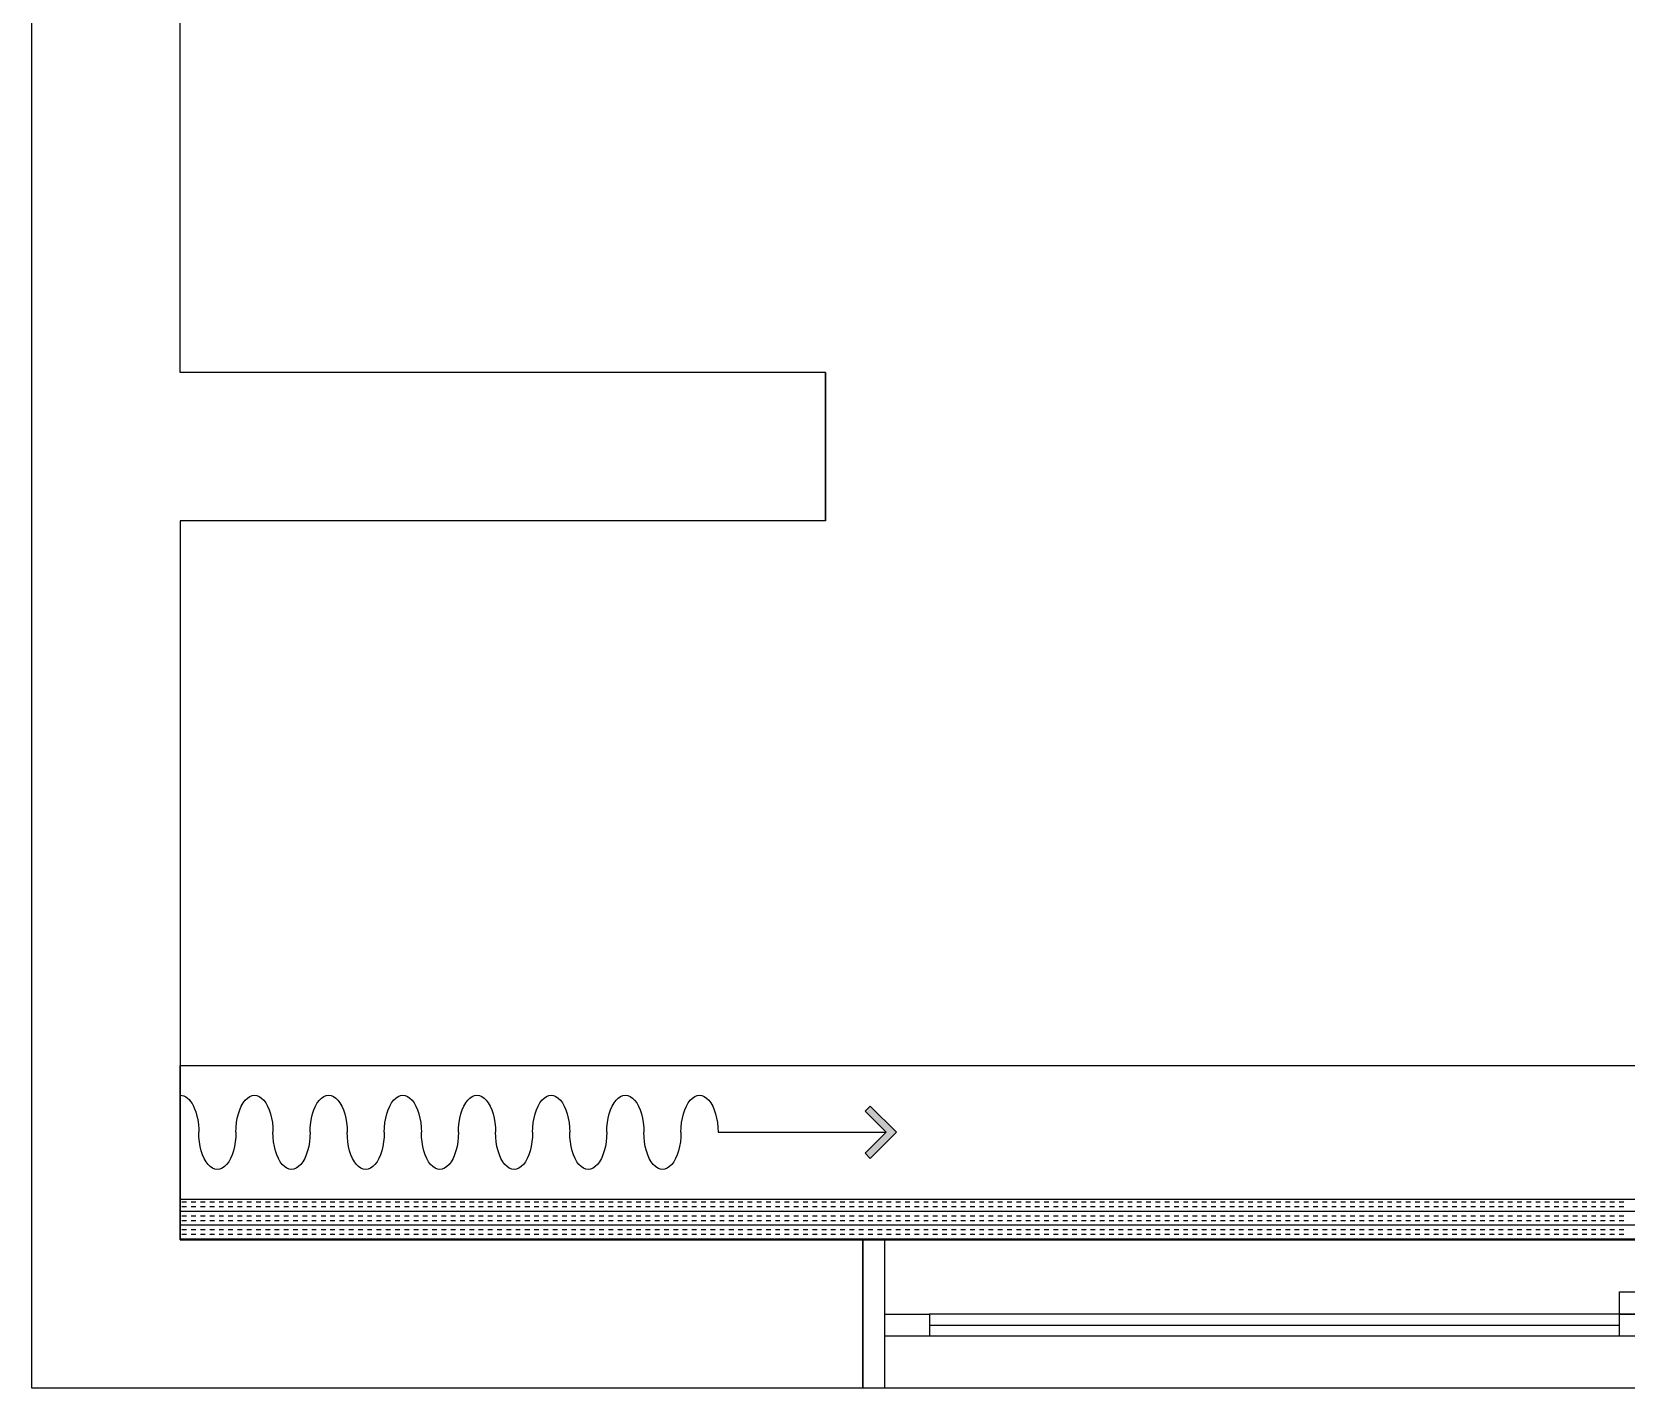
# Model space of a CAD drawing. Header units: inches. Extents: x 88414 to 587042, y -693500 to 27778.
# Drawn here: x 138598 to 140747, y -801 to 1028 of the extents above; entities that cross this region are included whole.
import ezdxf

# ---------------------------------------------------------------- set-up
doc = ezdxf.new("R2010")
doc.units = ezdxf.units.IN
doc.header["$LTSCALE"] = 50
doc.header["$MEASUREMENT"] = 0
for name, color, linetype in [('01. F-소품', 3, 'Continuous'), ('06-LIGHT', 4, 'Continuous'), ('3.기호.계단선', 30, 'Continuous'), ('도면층2', 2, 'Continuous'), ('도면층4', 4, 'Continuous'), ('도면층5', 5, 'Continuous')]:
    doc.layers.add(name, color=color, linetype=linetype)

# ---------------------------------------------------------------- blocks, each defined once
blk = doc.blocks.new('FFFL2')
at = {"layer": '3.기호.계단선', "color": 8}
for p, q in [((138797.8, -546.3), (141817.8, -546.3)), ((138797.8, -601.3), (138797.8, -546.3)), ((141817.8, -601.3), (138797.8, -601.3))]:
    blk.add_line(p, q, dxfattribs=at)
at = {"layer": '3.기호.계단선', "color": 8, "linetype": 'Continuous'}
for p, q in [((138800, -550), (138806.2, -550)), ((138800, -556.2), (138806.2, -556.2)), ((138812.5, -550), (138818.8, -550)), ((138812.5, -556.2), (138818.8, -556.2)), ((138825, -550), (138831.2, -550)), ((138825, -556.2), (138831.2, -556.2)), ((138837.5, -550), (138843.8, -550)), ((138837.5, -556.2), (138843.8, -556.2)), ((138850, -550), (138856.2, -550)), ((138850, -556.2), (138856.2, -556.2)), ((138862.5, -550), (138868.8, -550)), ((138862.5, -556.2), (138868.8, -556.2)), ((138875, -550), (138881.2, -550)), ((138875, -556.2), (138881.2, -556.2)), ((138887.5, -550), (138893.8, -550)), ((138887.5, -556.2), (138893.8, -556.2)), ((138900, -550), (138906.2, -550)), ((138900, -556.2), (138906.2, -556.2)), ((138912.5, -550), (138918.8, -550)), ((138912.5, -556.2), (138918.8, -556.2)), ((138925, -550), (138931.2, -550)), ((138925, -556.2), (138931.2, -556.2)), ((138937.5, -550), (138943.8, -550)), ((138937.5, -556.2), (138943.8, -556.2)), ((138950, -550), (138956.2, -550)), ((138950, -556.2), (138956.2, -556.2)), ((138962.5, -550), (138968.8, -550)), ((138962.5, -556.2), (138968.8, -556.2)), ((138975, -550), (138981.2, -550)), ((138975, -556.2), (138981.2, -556.2)), ((138987.5, -550), (138993.8, -550)), ((138987.5, -556.2), (138993.8, -556.2)), ((139000, -550), (139006.2, -550)), ((139000, -556.2), (139006.2, -556.2)), ((139012.5, -550), (139018.8, -550)), ((139012.5, -556.2), (139018.8, -556.2)), ((139025, -550), (139031.2, -550)), ((139025, -556.2), (139031.2, -556.2)), ((139037.5, -550), (139043.8, -550)), ((139037.5, -556.2), (139043.8, -556.2)), ((139050, -550), (139056.2, -550)), ((139050, -556.2), (139056.2, -556.2)), ((139062.5, -550), (139068.8, -550)), ((139062.5, -556.2), (139068.8, -556.2)), ((139075, -550), (139081.2, -550)), ((139075, -556.2), (139081.2, -556.2)), ((139087.5, -550), (139093.8, -550)), ((139087.5, -556.2), (139093.8, -556.2)), ((139100, -550), (139106.2, -550)), ((139100, -556.2), (139106.2, -556.2)), ((139112.5, -550), (139118.8, -550)), ((139112.5, -556.2), (139118.8, -556.2)), ((139125, -550), (139131.2, -550)), ((139125, -556.2), (139131.2, -556.2)), ((139137.5, -550), (139143.8, -550)), ((139137.5, -556.2), (139143.8, -556.2)), ((139150, -550), (139156.2, -550)), ((139150, -556.2), (139156.2, -556.2)), ((139162.5, -550), (139168.8, -550)), ((139162.5, -556.2), (139168.8, -556.2)), ((139175, -550), (139181.2, -550)), ((139175, -556.2), (139181.2, -556.2)), ((139187.5, -550), (139193.8, -550)), ((139187.5, -556.2), (139193.8, -556.2)), ((139200, -550), (139206.2, -550)), ((139200, -556.2), (139206.2, -556.2)), ((139212.5, -550), (139218.8, -550)), ((139212.5, -556.2), (139218.8, -556.2)), ((139225, -550), (139231.2, -550)), ((139225, -556.2), (139231.2, -556.2)), ((139237.5, -550), (139243.8, -550)), ((139237.5, -556.2), (139243.8, -556.2)), ((139250, -550), (139256.2, -550)), ((139250, -556.2), (139256.2, -556.2)), ((139262.5, -550), (139268.8, -550)), ((139262.5, -556.2), (139268.8, -556.2)), ((139275, -550), (139281.2, -550)), ((139275, -556.2), (139281.2, -556.2)), ((139287.5, -550), (139293.8, -550)), ((139287.5, -556.2), (139293.8, -556.2)), ((139300, -550), (139306.2, -550)), ((139300, -556.2), (139306.2, -556.2)), ((139312.5, -550), (139318.8, -550)), ((139312.5, -556.2), (139318.8, -556.2)), ((139325, -550), (139331.2, -550)), ((139325, -556.2), (139331.2, -556.2)), ((139337.5, -550), (139343.8, -550)), ((139337.5, -556.2), (139343.8, -556.2)), ((139350, -550), (139356.2, -550)), ((139350, -556.2), (139356.2, -556.2)), ((139362.5, -550), (139368.8, -550)), ((139362.5, -556.2), (139368.8, -556.2)), ((139375, -550), (139381.2, -550)), ((139375, -556.2), (139381.2, -556.2)), ((139387.5, -550), (139393.8, -550)), ((139387.5, -556.2), (139393.8, -556.2)), ((139400, -550), (139406.2, -550)), ((139400, -556.2), (139406.2, -556.2)), ((139412.5, -550), (139418.8, -550)), ((139412.5, -556.2), (139418.8, -556.2)), ((139425, -550), (139431.2, -550)), ((139425, -556.2), (139431.2, -556.2)), ((139437.5, -550), (139443.8, -550)), ((139437.5, -556.2), (139443.8, -556.2)), ((139450, -550), (139456.2, -550)), ((139450, -556.2), (139456.2, -556.2)), ((139462.5, -550), (139468.8, -550)), ((139462.5, -556.2), (139468.8, -556.2)), ((139475, -550), (139481.2, -550)), ((139475, -556.2), (139481.2, -556.2)), ((139487.5, -550), (139493.8, -550)), ((139487.5, -556.2), (139493.8, -556.2)), ((139500, -550), (139506.2, -550)), ((139500, -556.2), (139506.2, -556.2)), ((139512.5, -550), (139518.8, -550)), ((139512.5, -556.2), (139518.8, -556.2)), ((139525, -550), (139531.2, -550)), ((139525, -556.2), (139531.2, -556.2)), ((139537.5, -550), (139543.8, -550)), ((139537.5, -556.2), (139543.8, -556.2)), ((139550, -550), (139556.2, -550)), ((139550, -556.2), (139556.2, -556.2)), ((139562.5, -550), (139568.8, -550)), ((139562.5, -556.2), (139568.8, -556.2)), ((139575, -550), (139581.2, -550)), ((139575, -556.2), (139581.2, -556.2)), ((139587.5, -550), (139593.8, -550)), ((139587.5, -556.2), (139593.8, -556.2)), ((139600, -550), (139606.2, -550)), ((139600, -556.2), (139606.2, -556.2)), ((139612.5, -550), (139618.8, -550)), ((139612.5, -556.2), (139618.8, -556.2)), ((139625, -550), (139631.2, -550)), ((139625, -556.2), (139631.2, -556.2)), ((139637.5, -550), (139643.8, -550)), ((139637.5, -556.2), (139643.8, -556.2)), ((139650, -550), (139656.2, -550)), ((139650, -556.2), (139656.2, -556.2)), ((139662.5, -550), (139668.8, -550)), ((139662.5, -556.2), (139668.8, -556.2)), ((139675, -550), (139681.2, -550)), ((139675, -556.2), (139681.2, -556.2)), ((139687.5, -550), (139693.8, -550)), ((139687.5, -556.2), (139693.8, -556.2)), ((139700, -550), (139706.2, -550)), ((139700, -556.2), (139706.2, -556.2)), ((139712.5, -550), (139718.8, -550)), ((139712.5, -556.2), (139718.8, -556.2)), ((139725, -550), (139731.2, -550)), ((139725, -556.2), (139731.2, -556.2)), ((139737.5, -550), (139743.8, -550)), ((139737.5, -556.2), (139743.8, -556.2)), ((139750, -550), (139756.2, -550)), ((139750, -556.2), (139756.2, -556.2)), ((139762.5, -550), (139768.8, -550)), ((139762.5, -556.2), (139768.8, -556.2)), ((139775, -550), (139781.2, -550)), ((139775, -556.2), (139781.2, -556.2)), ((139787.5, -550), (139793.8, -550)), ((139787.5, -556.2), (139793.8, -556.2)), ((139800, -550), (139806.2, -550)), ((139800, -556.2), (139806.2, -556.2)), ((139812.5, -550), (139818.8, -550)), ((139812.5, -556.2), (139818.8, -556.2)), ((139825, -550), (139831.2, -550)), ((139825, -556.2), (139831.2, -556.2)), ((139837.5, -550), (139843.8, -550)), ((139837.5, -556.2), (139843.8, -556.2)), ((139850, -550), (139856.2, -550)), ((139850, -556.2), (139856.2, -556.2)), ((139862.5, -550), (139868.8, -550)), ((139862.5, -556.2), (139868.8, -556.2)), ((139875, -550), (139881.2, -550)), ((139875, -556.2), (139881.2, -556.2)), ((139887.5, -550), (139893.8, -550)), ((139887.5, -556.2), (139893.8, -556.2)), ((139900, -550), (139906.2, -550)), ((139900, -556.2), (139906.2, -556.2)), ((139912.5, -550), (139918.8, -550)), ((139912.5, -556.2), (139918.8, -556.2)), ((139925, -550), (139931.2, -550)), ((139925, -556.2), (139931.2, -556.2)), ((139937.5, -550), (139943.8, -550)), ((139937.5, -556.2), (139943.8, -556.2)), ((139950, -550), (139956.2, -550)), ((139950, -556.2), (139956.2, -556.2)), ((139962.5, -550), (139968.8, -550)), ((139962.5, -556.2), (139968.8, -556.2)), ((139975, -550), (139981.2, -550)), ((139975, -556.2), (139981.2, -556.2)), ((139987.5, -550), (139993.8, -550)), ((139987.5, -556.2), (139993.8, -556.2)), ((140000, -550), (140006.2, -550)), ((140000, -556.2), (140006.2, -556.2)), ((140012.5, -550), (140018.8, -550)), ((140012.5, -556.2), (140018.8, -556.2)), ((140025, -550), (140031.2, -550)), ((140025, -556.2), (140031.2, -556.2)), ((140037.5, -550), (140043.8, -550)), ((140037.5, -556.2), (140043.8, -556.2)), ((140050, -550), (140056.2, -550)), ((140050, -556.2), (140056.2, -556.2)), ((140062.5, -550), (140068.8, -550)), ((140062.5, -556.2), (140068.8, -556.2)), ((140075, -550), (140081.2, -550)), ((140075, -556.2), (140081.2, -556.2)), ((140087.5, -550), (140093.8, -550)), ((140087.5, -556.2), (140093.8, -556.2)), ((140100, -550), (140106.2, -550)), ((140100, -556.2), (140106.2, -556.2)), ((140112.5, -550), (140118.8, -550)), ((140112.5, -556.2), (140118.8, -556.2)), ((140125, -550), (140131.2, -550)), ((140125, -556.2), (140131.2, -556.2)), ((140137.5, -550), (140143.8, -550)), ((140137.5, -556.2), (140143.8, -556.2)), ((140150, -550), (140156.2, -550)), ((140150, -556.2), (140156.2, -556.2)), ((140162.5, -550), (140168.8, -550)), ((140162.5, -556.2), (140168.8, -556.2)), ((140175, -550), (140181.2, -550)), ((140175, -556.2), (140181.2, -556.2)), ((140187.5, -550), (140193.8, -550)), ((140187.5, -556.2), (140193.8, -556.2)), ((140200, -550), (140206.2, -550)), ((140200, -556.2), (140206.2, -556.2)), ((140212.5, -550), (140218.8, -550)), ((140212.5, -556.2), (140218.8, -556.2)), ((140225, -550), (140231.2, -550)), ((140225, -556.2), (140231.2, -556.2)), ((140237.5, -550), (140243.8, -550)), ((140237.5, -556.2), (140243.8, -556.2)), ((140250, -550), (140256.2, -550)), ((140250, -556.2), (140256.2, -556.2)), ((140262.5, -550), (140268.8, -550)), ((140262.5, -556.2), (140268.8, -556.2)), ((140275, -550), (140281.2, -550)), ((140275, -556.2), (140281.2, -556.2)), ((140287.5, -550), (140293.8, -550)), ((140287.5, -556.2), (140293.8, -556.2)), ((140300, -550), (140306.2, -550)), ((140300, -556.2), (140306.2, -556.2)), ((140312.5, -550), (140318.8, -550)), ((140312.5, -556.2), (140318.8, -556.2)), ((140325, -550), (140331.2, -550)), ((140325, -556.2), (140331.2, -556.2)), ((140337.5, -550), (140343.8, -550)), ((140337.5, -556.2), (140343.8, -556.2)), ((140350, -550), (140356.2, -550)), ((140350, -556.2), (140356.2, -556.2)), ((140362.5, -550), (140368.8, -550)), ((140362.5, -556.2), (140368.8, -556.2)), ((140375, -550), (140381.2, -550)), ((140375, -556.2), (140381.2, -556.2)), ((140387.5, -550), (140393.8, -550)), ((140387.5, -556.2), (140393.8, -556.2)), ((140400, -550), (140406.2, -550)), ((140400, -556.2), (140406.2, -556.2)), ((140412.5, -550), (140418.8, -550)), ((140412.5, -556.2), (140418.8, -556.2)), ((140425, -550), (140431.2, -550)), ((140425, -556.2), (140431.2, -556.2)), ((140437.5, -550), (140443.8, -550)), ((140437.5, -556.2), (140443.8, -556.2)), ((140450, -550), (140456.2, -550)), ((140450, -556.2), (140456.2, -556.2)), ((140462.5, -550), (140468.8, -550)), ((140462.5, -556.2), (140468.8, -556.2)), ((140475, -550), (140481.2, -550)), ((140475, -556.2), (140481.2, -556.2)), ((140487.5, -550), (140493.8, -550)), ((140487.5, -556.2), (140493.8, -556.2)), ((140500, -550), (140506.2, -550)), ((140500, -556.2), (140506.2, -556.2)), ((140512.5, -550), (140518.8, -550)), ((140512.5, -556.2), (140518.8, -556.2)), ((140525, -550), (140531.2, -550)), ((140525, -556.2), (140531.2, -556.2)), ((140537.5, -550), (140543.8, -550)), ((140537.5, -556.2), (140543.8, -556.2)), ((140550, -550), (140556.2, -550)), ((140550, -556.2), (140556.2, -556.2)), ((140562.5, -550), (140568.8, -550)), ((140562.5, -556.2), (140568.8, -556.2)), ((140575, -550), (140581.2, -550)), ((140575, -556.2), (140581.2, -556.2)), ((140587.5, -550), (140593.8, -550)), ((140587.5, -556.2), (140593.8, -556.2)), ((140600, -550), (140606.2, -550)), ((140600, -556.2), (140606.2, -556.2)), ((140612.5, -550), (140618.8, -550)), ((140612.5, -556.2), (140618.8, -556.2)), ((140625, -550), (140631.2, -550)), ((140625, -556.2), (140631.2, -556.2)), ((140637.5, -550), (140643.8, -550)), ((140637.5, -556.2), (140643.8, -556.2)), ((140650, -550), (140656.2, -550)), ((140650, -556.2), (140656.2, -556.2)), ((140662.5, -550), (140668.8, -550)), ((140662.5, -556.2), (140668.8, -556.2)), ((140675, -550), (140681.2, -550)), ((140675, -556.2), (140681.2, -556.2)), ((140687.5, -550), (140693.8, -550)), ((140687.5, -556.2), (140693.8, -556.2)), ((140700, -550), (140706.2, -550)), ((140700, -556.2), (140706.2, -556.2)), ((140712.5, -550), (140718.8, -550)), ((140712.5, -556.2), (140718.8, -556.2)), ((140725, -550), (140731.2, -550)), ((140725, -556.2), (140731.2, -556.2)), ((140737.5, -550), (140743.8, -550)), ((140737.5, -556.2), (140743.8, -556.2)), ((138797.8, -562.5), (141817.8, -562.5)), ((138800, -568.8), (138806.2, -568.8)), ((138800, -575), (138806.2, -575)), ((138812.5, -568.8), (138818.8, -568.8)), ((138812.5, -575), (138818.8, -575)), ((138825, -568.8), (138831.2, -568.8)), ((138825, -575), (138831.2, -575)), ((138837.5, -568.8), (138843.8, -568.8)), ((138837.5, -575), (138843.8, -575)), ((138850, -568.8), (138856.2, -568.8)), ((138850, -575), (138856.2, -575)), ((138862.5, -568.8), (138868.8, -568.8)), ((138862.5, -575), (138868.8, -575)), ((138875, -568.8), (138881.2, -568.8)), ((138875, -575), (138881.2, -575)), ((138887.5, -568.8), (138893.8, -568.8)), ((138887.5, -575), (138893.8, -575)), ((138900, -568.8), (138906.2, -568.8)), ((138900, -575), (138906.2, -575)), ((138912.5, -568.8), (138918.8, -568.8)), ((138912.5, -575), (138918.8, -575)), ((138925, -568.8), (138931.2, -568.8)), ((138925, -575), (138931.2, -575)), ((138937.5, -568.8), (138943.8, -568.8)), ((138937.5, -575), (138943.8, -575)), ((138950, -568.8), (138956.2, -568.8)), ((138950, -575), (138956.2, -575)), ((138962.5, -568.8), (138968.8, -568.8)), ((138962.5, -575), (138968.8, -575)), ((138975, -568.8), (138981.2, -568.8)), ((138975, -575), (138981.2, -575)), ((138987.5, -568.8), (138993.8, -568.8)), ((138987.5, -575), (138993.8, -575)), ((139000, -568.8), (139006.2, -568.8)), ((139000, -575), (139006.2, -575)), ((139012.5, -568.8), (139018.8, -568.8)), ((139012.5, -575), (139018.8, -575)), ((139025, -568.8), (139031.2, -568.8)), ((139025, -575), (139031.2, -575)), ((139037.5, -568.8), (139043.8, -568.8)), ((139037.5, -575), (139043.8, -575)), ((139050, -568.8), (139056.2, -568.8)), ((139050, -575), (139056.2, -575)), ((139062.5, -568.8), (139068.8, -568.8)), ((139062.5, -575), (139068.8, -575)), ((139075, -568.8), (139081.2, -568.8)), ((139075, -575), (139081.2, -575)), ((139087.5, -568.8), (139093.8, -568.8)), ((139087.5, -575), (139093.8, -575)), ((139100, -568.8), (139106.2, -568.8)), ((139100, -575), (139106.2, -575)), ((139112.5, -568.8), (139118.8, -568.8)), ((139112.5, -575), (139118.8, -575)), ((139125, -568.8), (139131.2, -568.8)), ((139125, -575), (139131.2, -575)), ((139137.5, -568.8), (139143.8, -568.8)), ((139137.5, -575), (139143.8, -575)), ((139150, -568.8), (139156.2, -568.8)), ((139150, -575), (139156.2, -575)), ((139162.5, -568.8), (139168.8, -568.8)), ((139162.5, -575), (139168.8, -575)), ((139175, -568.8), (139181.2, -568.8)), ((139175, -575), (139181.2, -575)), ((139187.5, -568.8), (139193.8, -568.8)), ((139187.5, -575), (139193.8, -575)), ((139200, -568.8), (139206.2, -568.8)), ((139200, -575), (139206.2, -575)), ((139212.5, -568.8), (139218.8, -568.8)), ((139212.5, -575), (139218.8, -575)), ((139225, -568.8), (139231.2, -568.8)), ((139225, -575), (139231.2, -575)), ((139237.5, -568.8), (139243.8, -568.8)), ((139237.5, -575), (139243.8, -575)), ((139250, -568.8), (139256.2, -568.8)), ((139250, -575), (139256.2, -575)), ((139262.5, -568.8), (139268.8, -568.8)), ((139262.5, -575), (139268.8, -575)), ((139275, -568.8), (139281.2, -568.8)), ((139275, -575), (139281.2, -575)), ((139287.5, -568.8), (139293.8, -568.8)), ((139287.5, -575), (139293.8, -575)), ((139300, -568.8), (139306.2, -568.8)), ((139300, -575), (139306.2, -575)), ((139312.5, -568.8), (139318.8, -568.8)), ((139312.5, -575), (139318.8, -575)), ((139325, -568.8), (139331.2, -568.8)), ((139325, -575), (139331.2, -575)), ((139337.5, -568.8), (139343.8, -568.8)), ((139337.5, -575), (139343.8, -575)), ((139350, -568.8), (139356.2, -568.8)), ((139350, -575), (139356.2, -575)), ((139362.5, -568.8), (139368.8, -568.8)), ((139362.5, -575), (139368.8, -575)), ((139375, -568.8), (139381.2, -568.8)), ((139375, -575), (139381.2, -575)), ((139387.5, -568.8), (139393.8, -568.8)), ((139387.5, -575), (139393.8, -575)), ((139400, -568.8), (139406.2, -568.8)), ((139400, -575), (139406.2, -575)), ((139412.5, -568.8), (139418.8, -568.8)), ((139412.5, -575), (139418.8, -575)), ((139425, -568.8), (139431.2, -568.8)), ((139425, -575), (139431.2, -575)), ((139437.5, -568.8), (139443.8, -568.8)), ((139437.5, -575), (139443.8, -575)), ((139450, -568.8), (139456.2, -568.8)), ((139450, -575), (139456.2, -575)), ((139462.5, -568.8), (139468.8, -568.8)), ((139462.5, -575), (139468.8, -575)), ((139475, -568.8), (139481.2, -568.8)), ((139475, -575), (139481.2, -575)), ((139487.5, -568.8), (139493.8, -568.8)), ((139487.5, -575), (139493.8, -575)), ((139500, -568.8), (139506.2, -568.8)), ((139500, -575), (139506.2, -575)), ((139512.5, -568.8), (139518.8, -568.8)), ((139512.5, -575), (139518.8, -575)), ((139525, -568.8), (139531.2, -568.8)), ((139525, -575), (139531.2, -575)), ((139537.5, -568.8), (139543.8, -568.8)), ((139537.5, -575), (139543.8, -575)), ((139550, -568.8), (139556.2, -568.8)), ((139550, -575), (139556.2, -575)), ((139562.5, -568.8), (139568.8, -568.8)), ((139562.5, -575), (139568.8, -575)), ((139575, -568.8), (139581.2, -568.8)), ((139575, -575), (139581.2, -575)), ((139587.5, -568.8), (139593.8, -568.8)), ((139587.5, -575), (139593.8, -575)), ((139600, -568.8), (139606.2, -568.8)), ((139600, -575), (139606.2, -575)), ((139612.5, -568.8), (139618.8, -568.8)), ((139612.5, -575), (139618.8, -575)), ((139625, -568.8), (139631.2, -568.8)), ((139625, -575), (139631.2, -575)), ((139637.5, -568.8), (139643.8, -568.8)), ((139637.5, -575), (139643.8, -575)), ((139650, -568.8), (139656.2, -568.8)), ((139650, -575), (139656.2, -575)), ((139662.5, -568.8), (139668.8, -568.8)), ((139662.5, -575), (139668.8, -575)), ((139675, -568.8), (139681.2, -568.8)), ((139675, -575), (139681.2, -575)), ((139687.5, -568.8), (139693.8, -568.8)), ((139687.5, -575), (139693.8, -575)), ((139700, -568.8), (139706.2, -568.8)), ((139700, -575), (139706.2, -575)), ((139712.5, -568.8), (139718.8, -568.8)), ((139712.5, -575), (139718.8, -575)), ((139725, -568.8), (139731.2, -568.8)), ((139725, -575), (139731.2, -575)), ((139737.5, -568.8), (139743.8, -568.8)), ((139737.5, -575), (139743.8, -575)), ((139750, -568.8), (139756.2, -568.8)), ((139750, -575), (139756.2, -575)), ((139762.5, -568.8), (139768.8, -568.8)), ((139762.5, -575), (139768.8, -575)), ((139775, -568.8), (139781.2, -568.8)), ((139775, -575), (139781.2, -575)), ((139787.5, -568.8), (139793.8, -568.8)), ((139787.5, -575), (139793.8, -575)), ((139800, -568.8), (139806.2, -568.8)), ((139800, -575), (139806.2, -575)), ((139812.5, -568.8), (139818.8, -568.8)), ((139812.5, -575), (139818.8, -575)), ((139825, -568.8), (139831.2, -568.8)), ((139825, -575), (139831.2, -575)), ((139837.5, -568.8), (139843.8, -568.8)), ((139837.5, -575), (139843.8, -575)), ((139850, -568.8), (139856.2, -568.8)), ((139850, -575), (139856.2, -575)), ((139862.5, -568.8), (139868.8, -568.8)), ((139862.5, -575), (139868.8, -575)), ((139875, -568.8), (139881.2, -568.8)), ((139875, -575), (139881.2, -575)), ((139887.5, -568.8), (139893.8, -568.8)), ((139887.5, -575), (139893.8, -575)), ((139900, -568.8), (139906.2, -568.8)), ((139900, -575), (139906.2, -575)), ((139912.5, -568.8), (139918.8, -568.8)), ((139912.5, -575), (139918.8, -575)), ((139925, -568.8), (139931.2, -568.8)), ((139925, -575), (139931.2, -575)), ((139937.5, -568.8), (139943.8, -568.8)), ((139937.5, -575), (139943.8, -575)), ((139950, -568.8), (139956.2, -568.8)), ((139950, -575), (139956.2, -575)), ((139962.5, -568.8), (139968.8, -568.8)), ((139962.5, -575), (139968.8, -575)), ((139975, -568.8), (139981.2, -568.8)), ((139975, -575), (139981.2, -575)), ((139987.5, -568.8), (139993.8, -568.8)), ((139987.5, -575), (139993.8, -575)), ((140000, -568.8), (140006.2, -568.8)), ((140000, -575), (140006.2, -575)), ((140012.5, -568.8), (140018.8, -568.8)), ((140012.5, -575), (140018.8, -575)), ((140025, -568.8), (140031.2, -568.8)), ((140025, -575), (140031.2, -575)), ((140037.5, -568.8), (140043.8, -568.8)), ((140037.5, -575), (140043.8, -575)), ((140050, -568.8), (140056.2, -568.8)), ((140050, -575), (140056.2, -575)), ((140062.5, -568.8), (140068.8, -568.8)), ((140062.5, -575), (140068.8, -575)), ((140075, -568.8), (140081.2, -568.8)), ((140075, -575), (140081.2, -575)), ((140087.5, -568.8), (140093.8, -568.8)), ((140087.5, -575), (140093.8, -575)), ((140100, -568.8), (140106.2, -568.8)), ((140100, -575), (140106.2, -575)), ((140112.5, -568.8), (140118.8, -568.8)), ((140112.5, -575), (140118.8, -575)), ((140125, -568.8), (140131.2, -568.8)), ((140125, -575), (140131.2, -575)), ((140137.5, -568.8), (140143.8, -568.8)), ((140137.5, -575), (140143.8, -575)), ((140150, -568.8), (140156.2, -568.8)), ((140150, -575), (140156.2, -575)), ((140162.5, -568.8), (140168.8, -568.8)), ((140162.5, -575), (140168.8, -575)), ((140175, -568.8), (140181.2, -568.8)), ((140175, -575), (140181.2, -575)), ((140187.5, -568.8), (140193.8, -568.8)), ((140187.5, -575), (140193.8, -575)), ((140200, -568.8), (140206.2, -568.8)), ((140200, -575), (140206.2, -575)), ((140212.5, -568.8), (140218.8, -568.8)), ((140212.5, -575), (140218.8, -575)), ((140225, -568.8), (140231.2, -568.8)), ((140225, -575), (140231.2, -575)), ((140237.5, -568.8), (140243.8, -568.8)), ((140237.5, -575), (140243.8, -575)), ((140250, -568.8), (140256.2, -568.8)), ((140250, -575), (140256.2, -575)), ((140262.5, -568.8), (140268.8, -568.8)), ((140262.5, -575), (140268.8, -575)), ((140275, -568.8), (140281.2, -568.8)), ((140275, -575), (140281.2, -575)), ((140287.5, -568.8), (140293.8, -568.8)), ((140287.5, -575), (140293.8, -575)), ((140300, -568.8), (140306.2, -568.8)), ((140300, -575), (140306.2, -575)), ((140312.5, -568.8), (140318.8, -568.8)), ((140312.5, -575), (140318.8, -575)), ((140325, -568.8), (140331.2, -568.8)), ((140325, -575), (140331.2, -575)), ((140337.5, -568.8), (140343.8, -568.8)), ((140337.5, -575), (140343.8, -575)), ((140350, -568.8), (140356.2, -568.8)), ((140350, -575), (140356.2, -575)), ((140362.5, -568.8), (140368.8, -568.8)), ((140362.5, -575), (140368.8, -575)), ((140375, -568.8), (140381.2, -568.8)), ((140375, -575), (140381.2, -575)), ((140387.5, -568.8), (140393.8, -568.8)), ((140387.5, -575), (140393.8, -575)), ((140400, -568.8), (140406.2, -568.8)), ((140400, -575), (140406.2, -575)), ((140412.5, -568.8), (140418.8, -568.8)), ((140412.5, -575), (140418.8, -575)), ((140425, -568.8), (140431.2, -568.8)), ((140425, -575), (140431.2, -575)), ((140437.5, -568.8), (140443.8, -568.8)), ((140437.5, -575), (140443.8, -575)), ((140450, -568.8), (140456.2, -568.8)), ((140450, -575), (140456.2, -575)), ((140462.5, -568.8), (140468.8, -568.8)), ((140462.5, -575), (140468.8, -575)), ((140475, -568.8), (140481.2, -568.8)), ((140475, -575), (140481.2, -575)), ((140487.5, -568.8), (140493.8, -568.8)), ((140487.5, -575), (140493.8, -575)), ((140500, -568.8), (140506.2, -568.8)), ((140500, -575), (140506.2, -575)), ((140512.5, -568.8), (140518.8, -568.8)), ((140512.5, -575), (140518.8, -575)), ((140525, -568.8), (140531.2, -568.8)), ((140525, -575), (140531.2, -575)), ((140537.5, -568.8), (140543.8, -568.8)), ((140537.5, -575), (140543.8, -575)), ((140550, -568.8), (140556.2, -568.8)), ((140550, -575), (140556.2, -575)), ((140562.5, -568.8), (140568.8, -568.8)), ((140562.5, -575), (140568.8, -575)), ((140575, -568.8), (140581.2, -568.8)), ((140575, -575), (140581.2, -575)), ((140587.5, -568.8), (140593.8, -568.8)), ((140587.5, -575), (140593.8, -575)), ((140600, -568.8), (140606.2, -568.8)), ((140600, -575), (140606.2, -575)), ((140612.5, -568.8), (140618.8, -568.8)), ((140612.5, -575), (140618.8, -575)), ((140625, -568.8), (140631.2, -568.8)), ((140625, -575), (140631.2, -575)), ((140637.5, -568.8), (140643.8, -568.8)), ((140637.5, -575), (140643.8, -575)), ((140650, -568.8), (140656.2, -568.8)), ((140650, -575), (140656.2, -575)), ((140662.5, -568.8), (140668.8, -568.8)), ((140662.5, -575), (140668.8, -575)), ((140675, -568.8), (140681.2, -568.8)), ((140675, -575), (140681.2, -575)), ((140687.5, -568.8), (140693.8, -568.8)), ((140687.5, -575), (140693.8, -575)), ((140700, -568.8), (140706.2, -568.8)), ((140700, -575), (140706.2, -575)), ((140712.5, -568.8), (140718.8, -568.8)), ((140712.5, -575), (140718.8, -575)), ((140725, -568.8), (140731.2, -568.8)), ((140725, -575), (140731.2, -575)), ((140737.5, -568.8), (140743.8, -568.8)), ((140737.5, -575), (140743.8, -575)), ((138797.8, -581.2), (141817.8, -581.2)), ((138797.8, -600), (141817.8, -600)), ((138800, -587.5), (138806.2, -587.5)), ((138800, -593.8), (138806.2, -593.8)), ((138812.5, -587.5), (138818.8, -587.5)), ((138812.5, -593.8), (138818.8, -593.8)), ((138825, -587.5), (138831.2, -587.5)), ((138825, -593.8), (138831.2, -593.8)), ((138837.5, -587.5), (138843.8, -587.5)), ((138837.5, -593.8), (138843.8, -593.8)), ((138850, -587.5), (138856.2, -587.5)), ((138850, -593.8), (138856.2, -593.8)), ((138862.5, -587.5), (138868.8, -587.5)), ((138862.5, -593.8), (138868.8, -593.8)), ((138875, -587.5), (138881.2, -587.5)), ((138875, -593.8), (138881.2, -593.8)), ((138887.5, -587.5), (138893.8, -587.5)), ((138887.5, -593.8), (138893.8, -593.8)), ((138900, -587.5), (138906.2, -587.5)), ((138900, -593.8), (138906.2, -593.8)), ((138912.5, -587.5), (138918.8, -587.5)), ((138912.5, -593.8), (138918.8, -593.8)), ((138925, -587.5), (138931.2, -587.5)), ((138925, -593.8), (138931.2, -593.8)), ((138937.5, -587.5), (138943.8, -587.5)), ((138937.5, -593.8), (138943.8, -593.8)), ((138950, -587.5), (138956.2, -587.5)), ((138950, -593.8), (138956.2, -593.8)), ((138962.5, -587.5), (138968.8, -587.5)), ((138962.5, -593.8), (138968.8, -593.8)), ((138975, -587.5), (138981.2, -587.5)), ((138975, -593.8), (138981.2, -593.8)), ((138987.5, -587.5), (138993.8, -587.5)), ((138987.5, -593.8), (138993.8, -593.8)), ((139000, -587.5), (139006.2, -587.5)), ((139000, -593.8), (139006.2, -593.8)), ((139012.5, -587.5), (139018.8, -587.5)), ((139012.5, -593.8), (139018.8, -593.8)), ((139025, -587.5), (139031.2, -587.5)), ((139025, -593.8), (139031.2, -593.8)), ((139037.5, -587.5), (139043.8, -587.5)), ((139037.5, -593.8), (139043.8, -593.8)), ((139050, -587.5), (139056.2, -587.5)), ((139050, -593.8), (139056.2, -593.8)), ((139062.5, -587.5), (139068.8, -587.5)), ((139062.5, -593.8), (139068.8, -593.8)), ((139075, -587.5), (139081.2, -587.5)), ((139075, -593.8), (139081.2, -593.8)), ((139087.5, -587.5), (139093.8, -587.5)), ((139087.5, -593.8), (139093.8, -593.8)), ((139100, -587.5), (139106.2, -587.5)), ((139100, -593.8), (139106.2, -593.8)), ((139112.5, -587.5), (139118.8, -587.5)), ((139112.5, -593.8), (139118.8, -593.8)), ((139125, -587.5), (139131.2, -587.5)), ((139125, -593.8), (139131.2, -593.8)), ((139137.5, -587.5), (139143.8, -587.5)), ((139137.5, -593.8), (139143.8, -593.8)), ((139150, -587.5), (139156.2, -587.5)), ((139150, -593.8), (139156.2, -593.8)), ((139162.5, -587.5), (139168.8, -587.5)), ((139162.5, -593.8), (139168.8, -593.8)), ((139175, -587.5), (139181.2, -587.5)), ((139175, -593.8), (139181.2, -593.8)), ((139187.5, -587.5), (139193.8, -587.5)), ((139187.5, -593.8), (139193.8, -593.8)), ((139200, -587.5), (139206.2, -587.5)), ((139200, -593.8), (139206.2, -593.8)), ((139212.5, -587.5), (139218.8, -587.5)), ((139212.5, -593.8), (139218.8, -593.8)), ((139225, -587.5), (139231.2, -587.5)), ((139225, -593.8), (139231.2, -593.8)), ((139237.5, -587.5), (139243.8, -587.5)), ((139237.5, -593.8), (139243.8, -593.8)), ((139250, -587.5), (139256.2, -587.5)), ((139250, -593.8), (139256.2, -593.8)), ((139262.5, -587.5), (139268.8, -587.5)), ((139262.5, -593.8), (139268.8, -593.8)), ((139275, -587.5), (139281.2, -587.5)), ((139275, -593.8), (139281.2, -593.8)), ((139287.5, -587.5), (139293.8, -587.5)), ((139287.5, -593.8), (139293.8, -593.8)), ((139300, -587.5), (139306.2, -587.5)), ((139300, -593.8), (139306.2, -593.8)), ((139312.5, -587.5), (139318.8, -587.5)), ((139312.5, -593.8), (139318.8, -593.8)), ((139325, -587.5), (139331.2, -587.5)), ((139325, -593.8), (139331.2, -593.8)), ((139337.5, -587.5), (139343.8, -587.5)), ((139337.5, -593.8), (139343.8, -593.8)), ((139350, -587.5), (139356.2, -587.5)), ((139350, -593.8), (139356.2, -593.8)), ((139362.5, -587.5), (139368.8, -587.5)), ((139362.5, -593.8), (139368.8, -593.8)), ((139375, -587.5), (139381.2, -587.5)), ((139375, -593.8), (139381.2, -593.8)), ((139387.5, -587.5), (139393.8, -587.5)), ((139387.5, -593.8), (139393.8, -593.8)), ((139400, -587.5), (139406.2, -587.5)), ((139400, -593.8), (139406.2, -593.8)), ((139412.5, -587.5), (139418.8, -587.5)), ((139412.5, -593.8), (139418.8, -593.8)), ((139425, -587.5), (139431.2, -587.5)), ((139425, -593.8), (139431.2, -593.8)), ((139437.5, -587.5), (139443.8, -587.5)), ((139437.5, -593.8), (139443.8, -593.8)), ((139450, -587.5), (139456.2, -587.5)), ((139450, -593.8), (139456.2, -593.8)), ((139462.5, -587.5), (139468.8, -587.5)), ((139462.5, -593.8), (139468.8, -593.8)), ((139475, -587.5), (139481.2, -587.5)), ((139475, -593.8), (139481.2, -593.8)), ((139487.5, -587.5), (139493.8, -587.5)), ((139487.5, -593.8), (139493.8, -593.8)), ((139500, -587.5), (139506.2, -587.5)), ((139500, -593.8), (139506.2, -593.8)), ((139512.5, -587.5), (139518.8, -587.5)), ((139512.5, -593.8), (139518.8, -593.8)), ((139525, -587.5), (139531.2, -587.5)), ((139525, -593.8), (139531.2, -593.8)), ((139537.5, -587.5), (139543.8, -587.5)), ((139537.5, -593.8), (139543.8, -593.8)), ((139550, -587.5), (139556.2, -587.5)), ((139550, -593.8), (139556.2, -593.8)), ((139562.5, -587.5), (139568.8, -587.5)), ((139562.5, -593.8), (139568.8, -593.8)), ((139575, -587.5), (139581.2, -587.5)), ((139575, -593.8), (139581.2, -593.8)), ((139587.5, -587.5), (139593.8, -587.5)), ((139587.5, -593.8), (139593.8, -593.8)), ((139600, -587.5), (139606.2, -587.5)), ((139600, -593.8), (139606.2, -593.8)), ((139612.5, -587.5), (139618.8, -587.5)), ((139612.5, -593.8), (139618.8, -593.8)), ((139625, -587.5), (139631.2, -587.5)), ((139625, -593.8), (139631.2, -593.8)), ((139637.5, -587.5), (139643.8, -587.5)), ((139637.5, -593.8), (139643.8, -593.8)), ((139650, -587.5), (139656.2, -587.5)), ((139650, -593.8), (139656.2, -593.8)), ((139662.5, -587.5), (139668.8, -587.5)), ((139662.5, -593.8), (139668.8, -593.8)), ((139675, -587.5), (139681.2, -587.5)), ((139675, -593.8), (139681.2, -593.8)), ((139687.5, -587.5), (139693.8, -587.5)), ((139687.5, -593.8), (139693.8, -593.8)), ((139700, -587.5), (139706.2, -587.5)), ((139700, -593.8), (139706.2, -593.8)), ((139712.5, -587.5), (139718.8, -587.5)), ((139712.5, -593.8), (139718.8, -593.8)), ((139725, -587.5), (139731.2, -587.5)), ((139725, -593.8), (139731.2, -593.8)), ((139737.5, -587.5), (139743.8, -587.5)), ((139737.5, -593.8), (139743.8, -593.8)), ((139750, -587.5), (139756.2, -587.5)), ((139750, -593.8), (139756.2, -593.8)), ((139762.5, -587.5), (139768.8, -587.5)), ((139762.5, -593.8), (139768.8, -593.8)), ((139775, -587.5), (139781.2, -587.5)), ((139775, -593.8), (139781.2, -593.8)), ((139787.5, -587.5), (139793.8, -587.5)), ((139787.5, -593.8), (139793.8, -593.8)), ((139800, -587.5), (139806.2, -587.5)), ((139800, -593.8), (139806.2, -593.8)), ((139812.5, -587.5), (139818.8, -587.5)), ((139812.5, -593.8), (139818.8, -593.8)), ((139825, -587.5), (139831.2, -587.5)), ((139825, -593.8), (139831.2, -593.8)), ((139837.5, -587.5), (139843.8, -587.5)), ((139837.5, -593.8), (139843.8, -593.8)), ((139850, -587.5), (139856.2, -587.5)), ((139850, -593.8), (139856.2, -593.8)), ((139862.5, -587.5), (139868.8, -587.5)), ((139862.5, -593.8), (139868.8, -593.8)), ((139875, -587.5), (139881.2, -587.5)), ((139875, -593.8), (139881.2, -593.8)), ((139887.5, -587.5), (139893.8, -587.5)), ((139887.5, -593.8), (139893.8, -593.8)), ((139900, -587.5), (139906.2, -587.5)), ((139900, -593.8), (139906.2, -593.8)), ((139912.5, -587.5), (139918.8, -587.5)), ((139912.5, -593.8), (139918.8, -593.8)), ((139925, -587.5), (139931.2, -587.5)), ((139925, -593.8), (139931.2, -593.8)), ((139937.5, -587.5), (139943.8, -587.5)), ((139937.5, -593.8), (139943.8, -593.8)), ((139950, -587.5), (139956.2, -587.5)), ((139950, -593.8), (139956.2, -593.8)), ((139962.5, -587.5), (139968.8, -587.5)), ((139962.5, -593.8), (139968.8, -593.8)), ((139975, -587.5), (139981.2, -587.5)), ((139975, -593.8), (139981.2, -593.8)), ((139987.5, -587.5), (139993.8, -587.5)), ((139987.5, -593.8), (139993.8, -593.8)), ((140000, -587.5), (140006.2, -587.5)), ((140000, -593.8), (140006.2, -593.8)), ((140012.5, -587.5), (140018.8, -587.5)), ((140012.5, -593.8), (140018.8, -593.8)), ((140025, -587.5), (140031.2, -587.5)), ((140025, -593.8), (140031.2, -593.8)), ((140037.5, -587.5), (140043.8, -587.5)), ((140037.5, -593.8), (140043.8, -593.8)), ((140050, -587.5), (140056.2, -587.5)), ((140050, -593.8), (140056.2, -593.8)), ((140062.5, -587.5), (140068.8, -587.5)), ((140062.5, -593.8), (140068.8, -593.8)), ((140075, -587.5), (140081.2, -587.5)), ((140075, -593.8), (140081.2, -593.8)), ((140087.5, -587.5), (140093.8, -587.5)), ((140087.5, -593.8), (140093.8, -593.8)), ((140100, -587.5), (140106.2, -587.5)), ((140100, -593.8), (140106.2, -593.8)), ((140112.5, -587.5), (140118.8, -587.5)), ((140112.5, -593.8), (140118.8, -593.8)), ((140125, -587.5), (140131.2, -587.5)), ((140125, -593.8), (140131.2, -593.8)), ((140137.5, -587.5), (140143.8, -587.5)), ((140137.5, -593.8), (140143.8, -593.8)), ((140150, -587.5), (140156.2, -587.5)), ((140150, -593.8), (140156.2, -593.8)), ((140162.5, -587.5), (140168.8, -587.5)), ((140162.5, -593.8), (140168.8, -593.8)), ((140175, -587.5), (140181.2, -587.5)), ((140175, -593.8), (140181.2, -593.8)), ((140187.5, -587.5), (140193.8, -587.5)), ((140187.5, -593.8), (140193.8, -593.8)), ((140200, -587.5), (140206.2, -587.5)), ((140200, -593.8), (140206.2, -593.8)), ((140212.5, -587.5), (140218.8, -587.5)), ((140212.5, -593.8), (140218.8, -593.8)), ((140225, -587.5), (140231.2, -587.5)), ((140225, -593.8), (140231.2, -593.8)), ((140237.5, -587.5), (140243.8, -587.5)), ((140237.5, -593.8), (140243.8, -593.8)), ((140250, -587.5), (140256.2, -587.5)), ((140250, -593.8), (140256.2, -593.8)), ((140262.5, -587.5), (140268.8, -587.5)), ((140262.5, -593.8), (140268.8, -593.8)), ((140275, -587.5), (140281.2, -587.5)), ((140275, -593.8), (140281.2, -593.8)), ((140287.5, -587.5), (140293.8, -587.5)), ((140287.5, -593.8), (140293.8, -593.8)), ((140300, -587.5), (140306.2, -587.5)), ((140300, -593.8), (140306.2, -593.8)), ((140312.5, -587.5), (140318.8, -587.5)), ((140312.5, -593.8), (140318.8, -593.8)), ((140325, -587.5), (140331.2, -587.5)), ((140325, -593.8), (140331.2, -593.8)), ((140337.5, -587.5), (140343.8, -587.5)), ((140337.5, -593.8), (140343.8, -593.8)), ((140350, -587.5), (140356.2, -587.5)), ((140350, -593.8), (140356.2, -593.8)), ((140362.5, -587.5), (140368.8, -587.5)), ((140362.5, -593.8), (140368.8, -593.8)), ((140375, -587.5), (140381.2, -587.5)), ((140375, -593.8), (140381.2, -593.8)), ((140387.5, -587.5), (140393.8, -587.5)), ((140387.5, -593.8), (140393.8, -593.8)), ((140400, -587.5), (140406.2, -587.5)), ((140400, -593.8), (140406.2, -593.8)), ((140412.5, -587.5), (140418.8, -587.5)), ((140412.5, -593.8), (140418.8, -593.8)), ((140425, -587.5), (140431.2, -587.5)), ((140425, -593.8), (140431.2, -593.8)), ((140437.5, -587.5), (140443.8, -587.5)), ((140437.5, -593.8), (140443.8, -593.8)), ((140450, -587.5), (140456.2, -587.5)), ((140450, -593.8), (140456.2, -593.8)), ((140462.5, -587.5), (140468.8, -587.5)), ((140462.5, -593.8), (140468.8, -593.8)), ((140475, -587.5), (140481.2, -587.5)), ((140475, -593.8), (140481.2, -593.8)), ((140487.5, -587.5), (140493.8, -587.5)), ((140487.5, -593.8), (140493.8, -593.8)), ((140500, -587.5), (140506.2, -587.5)), ((140500, -593.8), (140506.2, -593.8)), ((140512.5, -587.5), (140518.8, -587.5)), ((140512.5, -593.8), (140518.8, -593.8)), ((140525, -587.5), (140531.2, -587.5)), ((140525, -593.8), (140531.2, -593.8)), ((140537.5, -587.5), (140543.8, -587.5)), ((140537.5, -593.8), (140543.8, -593.8)), ((140550, -587.5), (140556.2, -587.5)), ((140550, -593.8), (140556.2, -593.8)), ((140562.5, -587.5), (140568.8, -587.5)), ((140562.5, -593.8), (140568.8, -593.8)), ((140575, -587.5), (140581.2, -587.5)), ((140575, -593.8), (140581.2, -593.8)), ((140587.5, -587.5), (140593.8, -587.5)), ((140587.5, -593.8), (140593.8, -593.8)), ((140600, -587.5), (140606.2, -587.5)), ((140600, -593.8), (140606.2, -593.8)), ((140612.5, -587.5), (140618.8, -587.5)), ((140612.5, -593.8), (140618.8, -593.8)), ((140625, -587.5), (140631.2, -587.5)), ((140625, -593.8), (140631.2, -593.8)), ((140637.5, -587.5), (140643.8, -587.5)), ((140637.5, -593.8), (140643.8, -593.8)), ((140650, -587.5), (140656.2, -587.5)), ((140650, -593.8), (140656.2, -593.8)), ((140662.5, -587.5), (140668.8, -587.5)), ((140662.5, -593.8), (140668.8, -593.8)), ((140675, -587.5), (140681.2, -587.5)), ((140675, -593.8), (140681.2, -593.8)), ((140687.5, -587.5), (140693.8, -587.5)), ((140687.5, -593.8), (140693.8, -593.8)), ((140700, -587.5), (140706.2, -587.5)), ((140700, -593.8), (140706.2, -593.8)), ((140712.5, -587.5), (140718.8, -587.5)), ((140712.5, -593.8), (140718.8, -593.8)), ((140725, -587.5), (140731.2, -587.5)), ((140725, -593.8), (140731.2, -593.8)), ((140737.5, -587.5), (140743.8, -587.5)), ((140737.5, -593.8), (140743.8, -593.8))]:
    blk.add_line(p, q, dxfattribs=at)
at = {"layer": '도면층2', "color": 8}
for points in [[(139667.8, 368.7), (139667.8, 568.7), (139667.8, 368.7), (138797.8, 368.7), (138797.8, -601.3), (139717.8, -601.3), (139717.8, -801.3), (138597.8, -801.3), (138597.8, 6573.7), (140197.8, 6573.7), (140197.8, 7008.7)], [(139667.8, 568.7), (138797.8, 568.7), (138797.8, 3888.7), (140827.8, 3888.7), (140827.8, 4058.7), (138797.8, 4058.7), (138797.8, 6373.7), (140197.8, 6373.7), (140197.8, 4873.7), (140397.8, 4873.7), (140397.8, 6808.7), (140802.8, 6808.7), (140802.8, 7008.7), (140197.8, 7008.7)]]:
    blk.add_lwpolyline(points, dxfattribs=at)
at = {"layer": '도면층4', "color": 8}
for p, q in [((139667.8, 368.7), (139667.8, 568.7)), ((139717.8, -601.3), (141817.8, -601.3)), ((139717.8, -801.3), (139717.8, -601.3)), ((139747.8, -801.3), (139747.8, -601.3)), ((139807.8, -716.3), (140737.8, -716.3)), ((141817.8, -801.3), (139717.8, -801.3))]:
    blk.add_line(p, q, dxfattribs=at)
for points in [[(140737.8, -701.3), (140737.8, -671.3), (140797.8, -671.3), (140797.8, -701.3)], [(139747.8, -731.3), (139747.8, -701.3), (139807.8, -701.3), (139807.8, -731.3)], [(140737.8, -731.3), (140737.8, -701.3), (140797.8, -701.3), (140797.8, -731.3)]]:
    blk.add_lwpolyline(points, close=True, dxfattribs=at)
at = {"layer": '도면층5', "color": 8}
for p, q in [((140737.8, -701.3), (139807.8, -701.3)), ((140737.8, -731.3), (139807.8, -731.3))]:
    blk.add_line(p, q, dxfattribs=at)
blk = doc.blocks.new('FFSFDF')
at = {"layer": '01. F-소품'}
blk.add_hatch(color=8, dxfattribs=at).paths.add_polyline_path([(1567672.9, 1746751.1), (1567679.9, 1746744.1), (1567715.3, 1746779.4), (1567679.9, 1746814.8), (1567672.9, 1746807.7), (1567701.2, 1746779.4)])
at = {"layer": '01. F-소품', "color": 8}
for p, q in [((1567672.9, 1746807.7), (1567679.9, 1746814.8)), ((1567474.8, 1746779.4), (1567701.2, 1746779.4)), ((1567672.9, 1746751.1), (1567679.9, 1746744.1))]:
    blk.add_line(p, q, dxfattribs=at)
for points in [[(1567672.9, 1746807.7), (1567701.2, 1746779.4), (1567672.9, 1746751.1)], [(1567679.9, 1746814.8), (1567715.3, 1746779.4), (1567679.9, 1746744.1)]]:
    blk.add_lwpolyline(points, dxfattribs=at)
for centre, start_param, end_param in [((1566799.8, 1746779.4), 1.570796, 4.712389), ((1566899.8, 1746779.4), 1.570796, 4.712389), ((1566999.8, 1746779.4), 1.570796, 4.712389), ((1567099.8, 1746779.4), 1.570796, 4.712389), ((1567199.8, 1746779.4), 1.570796, 4.712389), ((1567299.8, 1746779.4), 1.570796, 4.712389), ((1567399.8, 1746779.4), 1.570796, 4.712389), ((1566749.8, 1746779.4), 6.283185, 7.853982), ((1566849.8, 1746779.4), 4.712389, 7.853982), ((1566949.8, 1746779.4), 4.712389, 7.853982), ((1567049.8, 1746779.4), 4.712389, 7.853982), ((1567149.8, 1746779.4), 4.712389, 7.853982), ((1567249.8, 1746779.4), 4.712389, 7.853982), ((1567349.8, 1746779.4), 4.712389, 7.853982), ((1567449.8, 1746779.4), 4.712389, 7.853982)]:
    blk.add_ellipse(centre, major_axis=(0, -50), ratio=0.5, start_param=start_param, end_param=end_param, dxfattribs=at)

msp = doc.modelspace()

# ---------------------------------------------------------------- linework, layer by layer
at = {"layer": '06-LIGHT'}
msp.add_lwpolyline([(138797.753, -546.258), (138797.753, -366.258), (141817.753, -366.258), (141817.753, -546.258)], dxfattribs=at)

# ---------------------------------------------------------------- block references
msp.add_blockref('FFFL2', (0, 0))
at = {"color": 0, "xscale": -1, "rotation": 180}
msp.add_blockref('FFSFDF', (-1427952.01, 1746323.171), dxfattribs=at)

doc.saveas('drawing.dxf')
